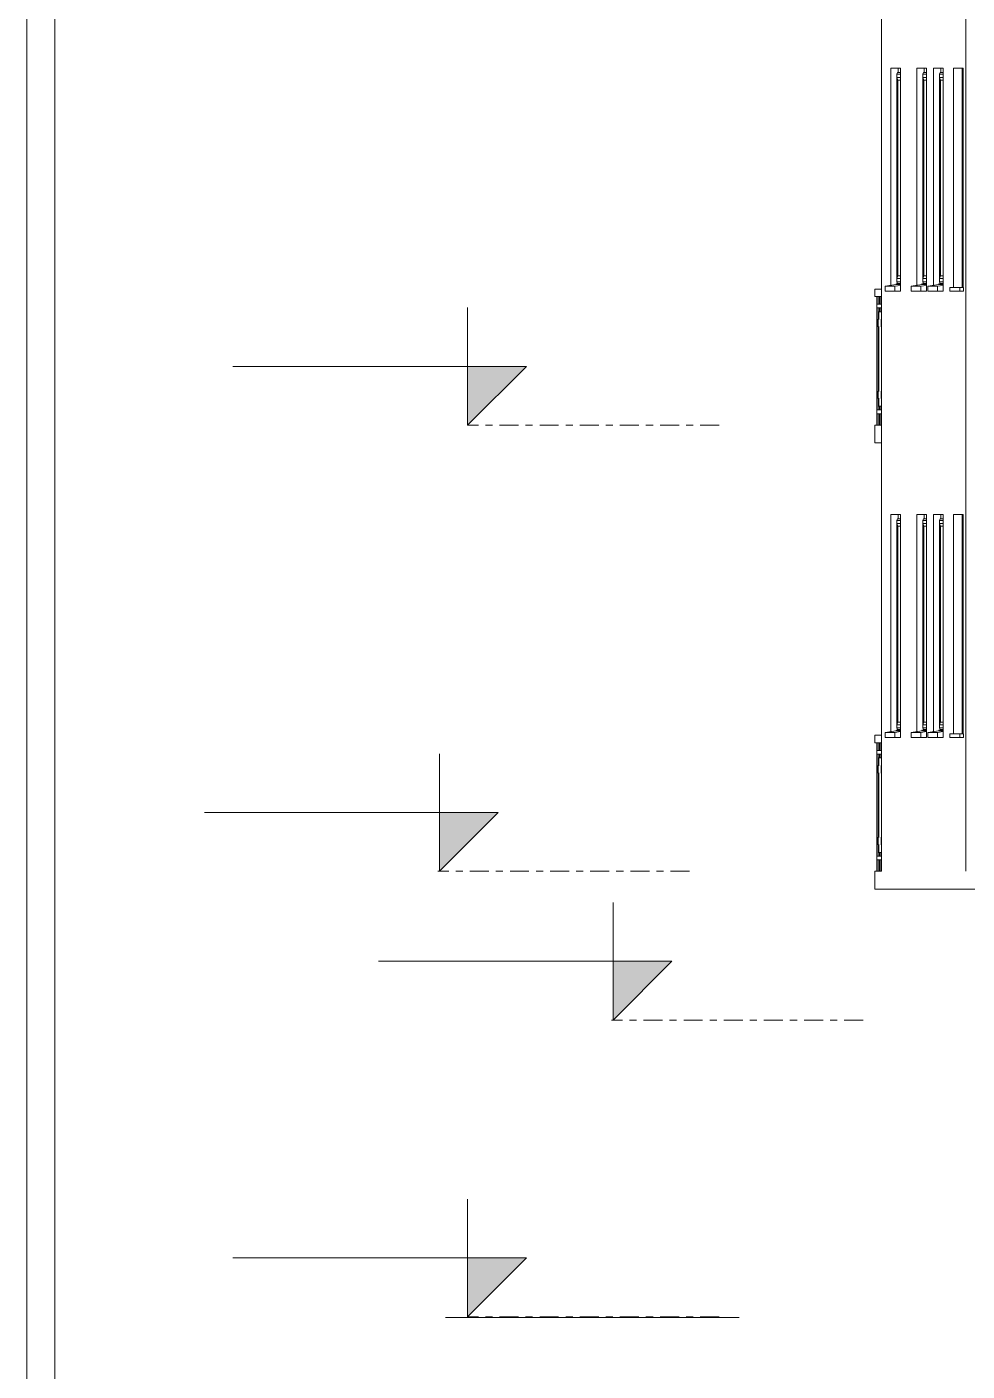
# Model space of a CAD drawing. Header units: millimetres. Extents: x 1373 to 40779, y 1939 to 6439.
# Drawn here: x 33432 to 34065, y 3540 to 4444 of the extents above; entities that cross this region are included whole.
import ezdxf

# ---------------------------------------------------------------- set-up
doc = ezdxf.new("R2010")
doc.units = ezdxf.units.MM
doc.linetypes.add('Centre', pattern=[1.34939, 0.635, -0.23813, 0.23813, -0.23813])
for name, color, linetype, lineweight in [('A-ANNO-DIMS', 211, 'Continuous', 18), ('A-DETL', 6, 'Continuous', 30), ('A-FLOR', 192, 'Continuous', 30), ('A-FLOR-HRAL', 11, 'Continuous', 18), ('A-FLOR-LEVL', 51, 'Continuous', 18), ('A-GLAZ', 151, 'Continuous', 18), ('A-WALL', 20, 'Continuous', 9)]:
    doc.layers.add(name, color=color, linetype=linetype, lineweight=lineweight)

# ---------------------------------------------------------------- blocks, each defined once
blk = doc.blocks.new('JTIRJRT')
at = {"layer": 'A-FLOR-LEVL'}
for points in [[(21893.2, -2672.24), (21893.2, -2711.74), (21932.7, -2672.24)], [(21874.35, -2972.24), (21874.35, -3011.74), (21913.84, -2972.24)], [(21991.13, -3072.24), (21991.13, -3111.74), (22030.62, -3072.24)], [(21893.2, -3271.74), (21893.2, -3311.23), (21932.7, -3271.74)]]:
    blk.add_hatch(color=256, dxfattribs=at).paths.add_polyline_path(points)
for p, q in [((21893.2, -2711.74), (21893.2, -2632.75)), ((21932.7, -2672.24), (21735.23, -2672.24)), ((21932.7, -2672.24), (21893.2, -2711.74)), ((21874.35, -3011.74), (21874.35, -2932.75)), ((21913.84, -2972.24), (21716.37, -2972.24)), ((21913.84, -2972.24), (21874.35, -3011.74)), ((21991.13, -3111.74), (21991.13, -3032.75)), ((22030.62, -3072.24), (21833.16, -3072.24)), ((22030.62, -3072.24), (21991.13, -3111.74)), ((21893.2, -3311.23), (21893.2, -3232.24)), ((21932.7, -3271.74), (21735.23, -3271.74)), ((21932.7, -3271.74), (21893.2, -3311.23)), ((22075.86, -3311.74), (21878.39, -3311.74))]:
    blk.add_line(p, q, dxfattribs=at)
at = {"layer": 'A-FLOR-LEVL', "linetype": 'Centre', "ltscale": 20}
for p, q in [((22062.34, -2711.74), (21893.2, -2711.74)), ((22042.39, -3011.74), (21873.25, -3011.74)), ((22159.17, -3111.74), (21990.04, -3111.74)), ((22062.34, -3311.23), (21893.2, -3311.23))]:
    blk.add_line(p, q, dxfattribs=at)

msp = doc.modelspace()

# ---------------------------------------------------------------- linework, layer by layer
at = {"layer": 'A-ANNO-DIMS', "lineweight": 18, "ltscale": 2}
for points in [[(33432.5, 1972.36), (36968.7, 1969.9), (36968.7, 6402.41), (33432.5, 6404.86)], [(33451.25, 1991.11), (36949.95, 1988.65), (36949.95, 6383.66), (33451.25, 6386.11)]]:
    msp.add_lwpolyline(points, close=True, dxfattribs=at)
at = {"layer": 'A-FLOR', "color": 1, "lineweight": 20}
for p, q in [((34002.72, 4175.76), (34007.22, 4175.76)), ((34002.72, 4175.76), (34002.72, 4163.76)), ((34007.22, 4163.76), (34002.72, 4163.76)), ((34002.72, 3875.76), (34007.22, 3875.76)), ((34002.72, 3875.76), (34002.72, 3863.76)), ((34900.03, 3863.76), (34002.72, 3863.76))]:
    msp.add_line(p, q, dxfattribs=at)
at = {"layer": 'A-FLOR-HRAL'}
for p, q in [((34002.72, 4267.2), (34007.22, 4267.2)), ((34002.72, 4267.2), (34002.72, 4262.12)), ((34002.72, 4262.12), (34007.22, 4262.12)), ((34004.04, 4257.04), (34007.22, 4257.04)), ((34004.04, 4257.04), (34004.04, 4254.5)), ((34004.1, 4262.12), (34004.1, 4175.76)), ((34004.85, 4257.04), (34004.85, 4262.12)), ((34004.94, 4262.12), (34004.94, 4257.04)), ((34006.84, 4257.04), (34006.84, 4262.12)), ((34004.04, 4254.5), (34007.22, 4254.5)), ((34004.85, 4246.88), (34004.85, 4254.5)), ((34004.94, 4254.5), (34004.94, 4246.88)), ((34007.22, 4251.96), (34005.38, 4251.96)), ((34005.38, 4251.96), (34005.38, 4246.88)), ((34006.84, 4251.96), (34006.84, 4254.5)), ((34004.85, 4246.88), (34004.63, 4246.88)), ((34004.63, 4246.88), (34004.63, 4241.8)), ((34004.63, 4241.8), (34004.85, 4241.8)), ((34005.6, 4246.88), (34004.85, 4246.88)), ((34004.85, 4198.62), (34004.85, 4241.8)), ((34004.85, 4241.8), (34005.6, 4241.8)), ((34004.94, 4246.14), (34004.94, 4245.78)), ((34004.94, 4241.8), (34004.94, 4198.62)), ((34005.38, 4241.8), (34005.38, 4198.62)), ((34007.22, 4246.88), (34007.06, 4246.88)), ((34007.06, 4241.8), (34007.22, 4241.8)), ((34004.85, 4198.62), (34004.63, 4198.62)), ((34004.63, 4198.62), (34004.63, 4193.54)), ((34005.6, 4198.62), (34004.85, 4198.62)), ((34004.94, 4197.88), (34004.94, 4197.16)), ((34004.94, 4194.7), (34004.94, 4194.28)), ((34007.22, 4198.62), (34007.06, 4198.62)), ((34004.04, 4185.92), (34007.22, 4185.92)), ((34004.04, 4185.92), (34004.04, 4183.38)), ((34004.63, 4193.54), (34004.85, 4193.54)), ((34004.85, 4185.92), (34004.85, 4193.54)), ((34004.85, 4193.54), (34005.6, 4193.54)), ((34004.94, 4193.54), (34004.94, 4185.92)), ((34005.38, 4193.54), (34005.38, 4188.46)), ((34005.38, 4188.46), (34007.22, 4188.46)), ((34006.84, 4185.92), (34006.84, 4188.46)), ((34007.06, 4193.54), (34007.22, 4193.54)), ((34004.04, 4183.38), (34007.22, 4183.38)), ((34004.85, 4175.76), (34004.85, 4183.38)), ((34004.94, 4183.38), (34004.94, 4175.76)), ((34006.84, 4175.76), (34006.84, 4183.38)), ((34002.72, 3967.2), (34007.22, 3967.2)), ((34002.72, 3967.2), (34002.72, 3962.12)), ((34002.72, 3962.12), (34007.22, 3962.12)), ((34004.1, 3962.12), (34004.1, 3875.76)), ((34004.85, 3957.04), (34004.85, 3962.12)), ((34004.94, 3962.12), (34004.94, 3957.04)), ((34006.84, 3957.04), (34006.84, 3962.12)), ((34004.04, 3957.04), (34007.22, 3957.04)), ((34004.04, 3957.04), (34004.04, 3954.5)), ((34004.04, 3954.5), (34007.22, 3954.5)), ((34004.85, 3946.88), (34004.85, 3954.5)), ((34004.94, 3954.5), (34004.94, 3946.88)), ((34007.22, 3951.96), (34005.38, 3951.96)), ((34005.38, 3951.96), (34005.38, 3946.88)), ((34006.84, 3951.96), (34006.84, 3954.5)), ((34004.85, 3946.88), (34004.63, 3946.88)), ((34004.63, 3946.88), (34004.63, 3941.8)), ((34004.63, 3941.8), (34004.85, 3941.8)), ((34005.6, 3946.88), (34004.85, 3946.88)), ((34004.85, 3898.62), (34004.85, 3941.8)), ((34004.85, 3941.8), (34005.6, 3941.8)), ((34004.94, 3946.14), (34004.94, 3945.78)), ((34004.94, 3941.8), (34004.94, 3898.62)), ((34005.38, 3941.8), (34005.38, 3898.62)), ((34007.22, 3946.88), (34007.06, 3946.88)), ((34007.06, 3941.8), (34007.22, 3941.8)), ((34004.85, 3898.62), (34004.63, 3898.62)), ((34004.63, 3898.62), (34004.63, 3893.54)), ((34005.6, 3898.62), (34004.85, 3898.62)), ((34004.94, 3897.88), (34004.94, 3897.16)), ((34007.22, 3898.62), (34007.06, 3898.62)), ((34004.63, 3893.54), (34004.85, 3893.54)), ((34004.85, 3885.92), (34004.85, 3893.54)), ((34004.85, 3893.54), (34005.6, 3893.54)), ((34004.94, 3894.7), (34004.94, 3894.28)), ((34004.94, 3893.54), (34004.94, 3885.92)), ((34005.38, 3893.54), (34005.38, 3888.46)), ((34005.38, 3888.46), (34007.22, 3888.46)), ((34006.84, 3885.92), (34006.84, 3888.46)), ((34007.06, 3893.54), (34007.22, 3893.54)), ((34004.04, 3885.92), (34007.22, 3885.92)), ((34004.04, 3885.92), (34004.04, 3883.38)), ((34004.04, 3883.38), (34007.22, 3883.38)), ((34004.85, 3875.76), (34004.85, 3883.38)), ((34004.94, 3883.38), (34004.94, 3875.76)), ((34006.84, 3875.76), (34006.84, 3883.38))]:
    msp.add_line(p, q, dxfattribs=at)
at = {"layer": 'A-FLOR-HRAL', "linetype": 'Continuous'}
for p, q in [((34005.89, 4257.04), (34005.89, 4262.12)), ((34005.89, 4251.96), (34005.89, 4254.5)), ((34004.89, 4242.05), (34004.89, 4242.06)), ((34005.89, 4185.92), (34005.89, 4188.46)), ((34005.89, 4175.76), (34005.89, 4183.38)), ((34005.89, 3957.04), (34005.89, 3962.12)), ((34005.89, 3951.96), (34005.89, 3954.5)), ((34004.89, 3942.05), (34004.89, 3942.06)), ((34005.89, 3885.92), (34005.89, 3888.46)), ((34004.89, 3875.76), (34004.89, 3878.21)), ((34005.89, 3875.76), (34005.89, 3883.38))]:
    msp.add_line(p, q, dxfattribs=at)
at = {"layer": 'A-FLOR-HRAL'}
for centre, start_param, end_param in [((34004.85, 4244.34), 3.141593, 6.283185), ((34007.06, 4244.34), 0, 3.141593), ((34004.85, 4196.08), 3.141593, 6.283185), ((34007.06, 4196.08), 0, 3.141593), ((34004.85, 3944.34), 3.141593, 6.283185), ((34007.06, 3944.34), 0, 3.141593), ((34004.85, 3896.08), 3.141593, 6.283185), ((34007.06, 3896.08), 0, 3.141593)]:
    msp.add_ellipse(centre, major_axis=(0, 2.54), ratio=0.043477, start_param=start_param, end_param=end_param, dxfattribs=at)
at = {"layer": 'A-GLAZ'}
for p, q in [((34017.49, 4411.68), (34018.02, 4412.76)), ((34017.49, 4272.14), (34017.49, 4411.68)), ((34019.99, 4411.68), (34017.49, 4411.68)), ((34018.02, 4412.76), (34019.99, 4412.76)), ((34018.46, 4415.76), (34018.46, 4412.76)), ((34034.88, 4411.68), (34035.41, 4412.76)), ((34034.88, 4272.14), (34034.88, 4411.68)), ((34037.38, 4411.68), (34034.88, 4411.68)), ((34035.41, 4412.76), (34037.38, 4412.76)), ((34035.85, 4415.76), (34035.85, 4412.76)), ((34046.18, 4411.68), (34046.71, 4412.76)), ((34046.18, 4272.14), (34046.18, 4411.68)), ((34048.68, 4411.68), (34046.18, 4411.68)), ((34046.71, 4412.76), (34048.68, 4412.76)), ((34047.16, 4415.76), (34047.16, 4412.76)), ((34061.33, 4415.76), (34061.33, 4268.37)), ((34018.23, 4407.76), (34017.58, 4409.5)), ((34017.58, 4409.5), (34017.58, 4274.31)), ((34019.99, 4409.5), (34017.58, 4409.5)), ((34018.23, 4407.76), (34018.23, 4276.06)), ((34019.99, 4407.76), (34018.23, 4407.76)), ((34035.62, 4407.76), (34034.97, 4409.5)), ((34034.97, 4409.5), (34034.97, 4274.31)), ((34037.38, 4409.5), (34034.97, 4409.5)), ((34035.62, 4407.76), (34035.62, 4276.06)), ((34037.38, 4407.76), (34035.62, 4407.76)), ((34046.93, 4407.76), (34046.27, 4409.5)), ((34046.27, 4409.5), (34046.27, 4274.31)), ((34048.68, 4409.5), (34046.27, 4409.5)), ((34046.93, 4407.76), (34046.93, 4276.06)), ((34048.68, 4407.76), (34046.93, 4407.76)), ((34061.59, 4273.26), (34061.59, 4409.76)), ((34061.59, 4409.76), (34062.16, 4409.76)), ((34018.23, 4276.06), (34017.58, 4274.31)), ((34018.23, 4276.06), (34019.99, 4276.06)), ((34035.62, 4276.06), (34034.97, 4274.31)), ((34035.62, 4276.06), (34037.38, 4276.06)), ((34046.93, 4276.06), (34046.27, 4274.31)), ((34046.93, 4276.06), (34048.68, 4276.06)), ((34009.72, 4269.14), (34016.96, 4270.23)), ((34009.72, 4265.76), (34009.72, 4269.14)), ((34016.24, 4269.14), (34009.72, 4269.14)), ((34019.99, 4269.71), (34016.24, 4269.14)), ((34016.24, 4269.14), (34016.24, 4265.76)), ((34016.96, 4270.73), (34018.46, 4270.86)), ((34016.96, 4270.23), (34016.96, 4270.73)), ((34019.99, 4270.73), (34016.96, 4270.73)), ((34019.99, 4270.23), (34016.96, 4270.23)), ((34019.99, 4272.14), (34017.49, 4272.14)), ((34017.49, 4272.14), (34018.02, 4271.06)), ((34017.58, 4274.31), (34019.99, 4274.31)), ((34019.99, 4271.06), (34018.02, 4271.06)), ((34018.46, 4271.06), (34018.46, 4270.86)), ((34018.46, 4270.86), (34019.99, 4270.86)), ((34027.11, 4269.14), (34034.35, 4270.23)), ((34027.11, 4265.76), (34027.11, 4269.14)), ((34033.63, 4269.14), (34027.11, 4269.14)), ((34037.38, 4269.71), (34033.63, 4269.14)), ((34033.63, 4269.14), (34033.63, 4265.76)), ((34034.35, 4270.73), (34035.85, 4270.86)), ((34034.35, 4270.23), (34034.35, 4270.73)), ((34037.38, 4270.73), (34034.35, 4270.73)), ((34037.38, 4270.23), (34034.35, 4270.23)), ((34037.38, 4272.14), (34034.88, 4272.14)), ((34034.88, 4272.14), (34035.41, 4271.06)), ((34034.97, 4274.31), (34037.38, 4274.31)), ((34037.38, 4271.06), (34035.41, 4271.06)), ((34035.85, 4271.06), (34035.85, 4270.86)), ((34035.85, 4270.86), (34037.38, 4270.86)), ((34038.41, 4269.14), (34045.66, 4270.23)), ((34038.41, 4265.76), (34038.41, 4269.14)), ((34044.94, 4269.14), (34038.41, 4269.14)), ((34048.68, 4269.71), (34044.94, 4269.14)), ((34044.94, 4269.14), (34044.94, 4265.76)), ((34045.66, 4270.73), (34047.16, 4270.86)), ((34045.66, 4270.23), (34045.66, 4270.73)), ((34048.68, 4270.73), (34045.66, 4270.73)), ((34048.68, 4270.23), (34045.66, 4270.23)), ((34048.68, 4272.14), (34046.18, 4272.14)), ((34046.18, 4272.14), (34046.71, 4271.06)), ((34046.27, 4274.31), (34048.68, 4274.31)), ((34048.68, 4271.06), (34046.71, 4271.06)), ((34047.16, 4271.06), (34047.16, 4270.86)), ((34047.16, 4270.86), (34048.68, 4270.86)), ((34053.03, 4268.26), (34059.77, 4268.26)), ((34053.03, 4265.76), (34053.03, 4268.26)), ((34059.77, 4268.26), (34062.27, 4268.26)), ((34059.77, 4268.26), (34059.77, 4265.76)), ((34062.16, 4273.26), (34061.59, 4273.26)), ((34062.27, 4268.26), (34062.27, 4265.76)), ((34016.24, 4265.76), (34009.72, 4265.76)), ((34016.24, 4265.76), (34019.99, 4265.76)), ((34033.63, 4265.76), (34027.11, 4265.76)), ((34033.63, 4265.76), (34037.38, 4265.76)), ((34044.94, 4265.76), (34038.41, 4265.76)), ((34044.94, 4265.76), (34048.68, 4265.76)), ((34059.77, 4265.76), (34053.03, 4265.76)), ((34062.27, 4265.76), (34059.77, 4265.76)), ((34017.49, 4111.68), (34018.02, 4112.76)), ((34018.02, 4112.76), (34019.99, 4112.76)), ((34018.46, 4115.76), (34018.46, 4112.76)), ((34034.88, 4111.68), (34035.41, 4112.76)), ((34035.41, 4112.76), (34037.38, 4112.76)), ((34035.85, 4115.76), (34035.85, 4112.76)), ((34046.18, 4111.68), (34046.71, 4112.76)), ((34046.71, 4112.76), (34048.68, 4112.76)), ((34047.16, 4115.76), (34047.16, 4112.76)), ((34061.33, 4115.76), (34061.33, 3968.26)), ((34017.49, 3972.14), (34017.49, 4111.68)), ((34019.99, 4111.68), (34017.49, 4111.68)), ((34018.23, 4107.76), (34017.58, 4109.5)), ((34017.58, 4109.5), (34017.58, 3974.31)), ((34019.99, 4109.5), (34017.58, 4109.5)), ((34018.23, 4107.76), (34018.23, 3976.06)), ((34019.99, 4107.76), (34018.23, 4107.76)), ((34034.88, 3972.14), (34034.88, 4111.68)), ((34037.38, 4111.68), (34034.88, 4111.68)), ((34035.62, 4107.76), (34034.97, 4109.5)), ((34034.97, 4109.5), (34034.97, 3974.31)), ((34037.38, 4109.5), (34034.97, 4109.5)), ((34035.62, 4107.76), (34035.62, 3976.06)), ((34037.38, 4107.76), (34035.62, 4107.76)), ((34046.18, 3972.14), (34046.18, 4111.68)), ((34048.68, 4111.68), (34046.18, 4111.68)), ((34046.93, 4107.76), (34046.27, 4109.5)), ((34046.27, 4109.5), (34046.27, 3974.31)), ((34048.68, 4109.5), (34046.27, 4109.5)), ((34046.93, 4107.76), (34046.93, 3976.06)), ((34048.68, 4107.76), (34046.93, 4107.76)), ((34061.59, 3973.26), (34061.59, 4109.76)), ((34061.59, 4109.76), (34062.16, 4109.76)), ((34009.72, 3969.14), (34016.96, 3970.23)), ((34009.72, 3965.76), (34009.72, 3969.14)), ((34016.24, 3969.14), (34009.72, 3969.14)), ((34019.99, 3969.71), (34016.24, 3969.14)), ((34016.24, 3969.14), (34016.24, 3965.76)), ((34016.96, 3970.73), (34018.46, 3970.86)), ((34016.96, 3970.23), (34016.96, 3970.73)), ((34019.99, 3970.73), (34016.96, 3970.73)), ((34019.99, 3970.23), (34016.96, 3970.23)), ((34019.99, 3972.14), (34017.49, 3972.14)), ((34017.49, 3972.14), (34018.02, 3971.06)), ((34018.23, 3976.06), (34017.58, 3974.31)), ((34017.58, 3974.31), (34019.99, 3974.31)), ((34019.99, 3971.06), (34018.02, 3971.06)), ((34018.23, 3976.06), (34019.99, 3976.06)), ((34018.46, 3971.06), (34018.46, 3970.86)), ((34018.46, 3970.86), (34019.99, 3970.86)), ((34027.11, 3969.14), (34034.35, 3970.23)), ((34027.11, 3965.76), (34027.11, 3969.14)), ((34033.63, 3969.14), (34027.11, 3969.14)), ((34037.38, 3969.71), (34033.63, 3969.14)), ((34033.63, 3969.14), (34033.63, 3965.76)), ((34034.35, 3970.73), (34035.85, 3970.86)), ((34034.35, 3970.23), (34034.35, 3970.73)), ((34037.38, 3970.73), (34034.35, 3970.73)), ((34037.38, 3970.23), (34034.35, 3970.23)), ((34037.38, 3972.14), (34034.88, 3972.14)), ((34034.88, 3972.14), (34035.41, 3971.06)), ((34035.62, 3976.06), (34034.97, 3974.31)), ((34034.97, 3974.31), (34037.38, 3974.31)), ((34037.38, 3971.06), (34035.41, 3971.06)), ((34035.62, 3976.06), (34037.38, 3976.06)), ((34035.85, 3971.06), (34035.85, 3970.86)), ((34035.85, 3970.86), (34037.38, 3970.86)), ((34038.41, 3969.14), (34045.66, 3970.23)), ((34038.41, 3965.76), (34038.41, 3969.14)), ((34044.94, 3969.14), (34038.41, 3969.14)), ((34048.68, 3969.71), (34044.94, 3969.14)), ((34044.94, 3969.14), (34044.94, 3965.76)), ((34045.66, 3970.73), (34047.16, 3970.86)), ((34045.66, 3970.23), (34045.66, 3970.73)), ((34048.68, 3970.73), (34045.66, 3970.73)), ((34048.68, 3970.23), (34045.66, 3970.23)), ((34048.68, 3972.14), (34046.18, 3972.14)), ((34046.18, 3972.14), (34046.71, 3971.06)), ((34046.93, 3976.06), (34046.27, 3974.31)), ((34046.27, 3974.31), (34048.68, 3974.31)), ((34048.68, 3971.06), (34046.71, 3971.06)), ((34046.93, 3976.06), (34048.68, 3976.06)), ((34047.16, 3971.06), (34047.16, 3970.86)), ((34047.16, 3970.86), (34048.68, 3970.86)), ((34053.03, 3968.26), (34059.77, 3968.26)), ((34053.03, 3965.76), (34053.03, 3968.26)), ((34059.77, 3968.26), (34062.27, 3968.26)), ((34059.77, 3968.26), (34059.77, 3965.76)), ((34062.16, 3973.26), (34061.59, 3973.26)), ((34062.27, 3968.26), (34062.27, 3965.76)), ((34016.24, 3965.76), (34009.72, 3965.76)), ((34016.24, 3965.76), (34019.99, 3965.76)), ((34033.63, 3965.76), (34027.11, 3965.76)), ((34033.63, 3965.76), (34037.38, 3965.76)), ((34044.94, 3965.76), (34038.41, 3965.76)), ((34044.94, 3965.76), (34048.68, 3965.76)), ((34059.77, 3965.76), (34053.03, 3965.76)), ((34062.27, 3965.76), (34059.77, 3965.76))]:
    msp.add_line(p, q, dxfattribs=at)
at = {"layer": 'A-WALL'}
for p, q in [((34007.22, 3875.76), (34007.22, 5063.76)), ((34063.8, 3875.76), (34063.8, 5063.76)), ((34013.47, 4269.71), (34013.47, 4415.76)), ((34013.47, 4415.76), (34019.99, 4415.76)), ((34019.99, 4415.76), (34019.99, 4265.76)), ((34030.86, 4269.71), (34030.86, 4415.76)), ((34030.86, 4415.76), (34037.38, 4415.76)), ((34037.38, 4415.76), (34037.38, 4265.76)), ((34042.16, 4269.71), (34042.16, 4415.76)), ((34042.16, 4415.76), (34048.68, 4415.76)), ((34048.68, 4415.76), (34048.68, 4265.76)), ((34055.64, 4415.76), (34062.16, 4415.76)), ((34055.64, 4268.37), (34055.64, 4415.76)), ((34062.16, 4415.76), (34062.16, 4268.37)), ((34013.47, 3969.71), (34013.47, 4115.76)), ((34013.47, 4115.76), (34019.99, 4115.76)), ((34019.99, 4115.76), (34019.99, 3965.76)), ((34030.86, 3969.71), (34030.86, 4115.76)), ((34030.86, 4115.76), (34037.38, 4115.76)), ((34037.38, 4115.76), (34037.38, 3965.76)), ((34042.16, 3969.71), (34042.16, 4115.76)), ((34042.16, 4115.76), (34048.68, 4115.76)), ((34048.68, 4115.76), (34048.68, 3965.76)), ((34055.64, 4115.76), (34062.16, 4115.76)), ((34055.64, 3968.26), (34055.64, 4115.76)), ((34062.16, 4115.76), (34062.16, 3968.26)), ((33741.88, 3575.76), (33740.62, 3575.76))]:
    msp.add_line(p, q, dxfattribs=at)

# ---------------------------------------------------------------- block references
at = {"layer": 'A-DETL'}
msp.add_blockref('JTIRJRT', (11835.67, 6887.5), dxfattribs=at)

doc.saveas('drawing.dxf')
